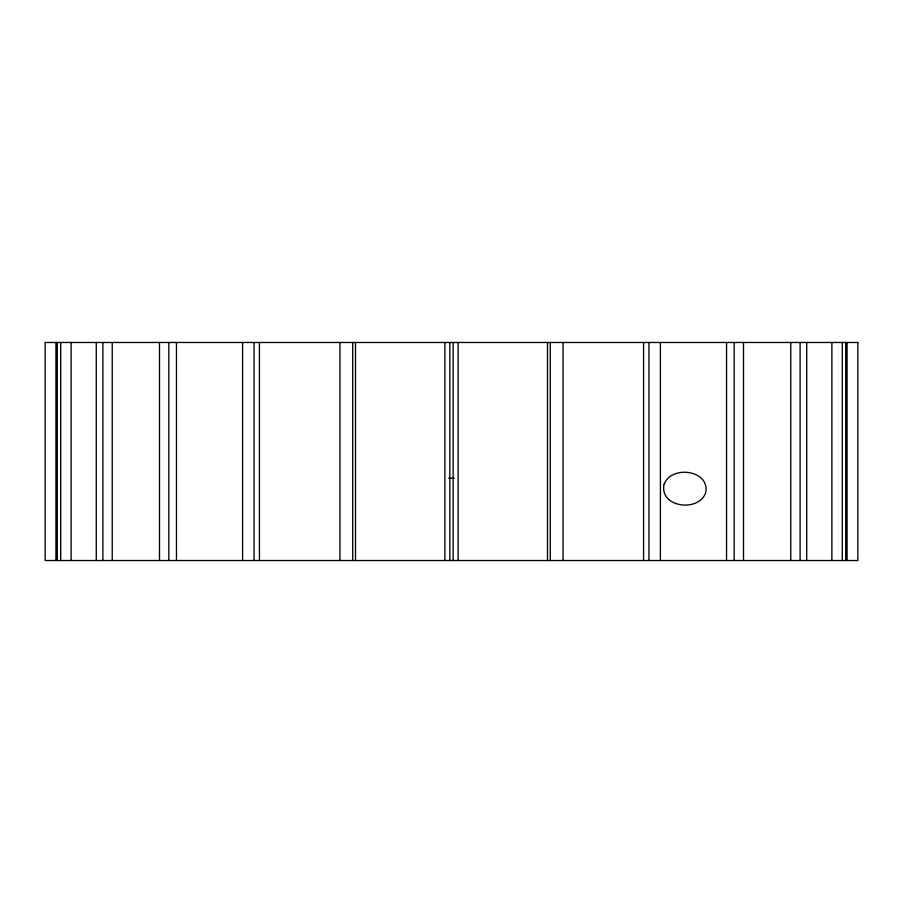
<?xml version="1.0" encoding="UTF-8"?>
<svg xmlns="http://www.w3.org/2000/svg" width="903" height="903" viewBox="0 0 903 903"><rect width="100%" height="100%" fill="white"/><g stroke="black" fill="none" stroke-linecap="round" stroke-linejoin="round"><path stroke-width="1.35" d="M448.712 478.263L454.288 478.263M847.07 342.474L847.07 560.526M845.716 342.474L845.716 560.526M842.296 342.474L842.296 560.526M831.877 342.474L831.877 560.526M806.718 342.474L806.718 560.526M800.103 342.474L800.103 560.526M790.768 342.474L790.768 560.526M743.508 342.474L743.508 560.526M734.162 342.474L734.162 560.526M726.543 342.474L726.543 560.526M660.398 342.474L660.398 560.526M648.952 342.474L648.952 560.526M643.568 342.474L643.568 560.526M563.054 342.474L563.054 560.526M550.288 342.474L550.288 560.526M547.5 342.474L547.5 560.526M458.103 342.474L458.103 560.526M453.148 342.474L453.148 560.526M449.852 342.474L449.852 560.526M444.897 342.474L444.897 560.526M355.5 342.474L355.5 560.526M352.712 342.474L352.712 560.526M339.946 342.474L339.946 560.526M259.432 342.474L259.432 560.526M254.048 342.474L254.048 560.526M242.602 342.474L242.602 560.526M176.457 342.474L176.457 560.526M168.838 342.474L168.838 560.526M159.492 342.474L159.492 560.526M112.232 342.474L112.232 560.526M102.897 342.474L102.897 560.526M96.282 342.474L96.282 560.526M71.123 342.474L71.123 560.526M60.704 342.474L60.704 560.526M57.284 342.474L57.284 560.526M55.93 342.474L55.93 560.526M664.044 484.392C659.213 507.294 698.324 512.701 705.627 492.936C710.458 470.045 671.347 464.639 664.044 484.392M857.85 342.474L45.15 342.474L45.15 560.526L857.85 560.526L857.85 342.474"/></g></svg>
